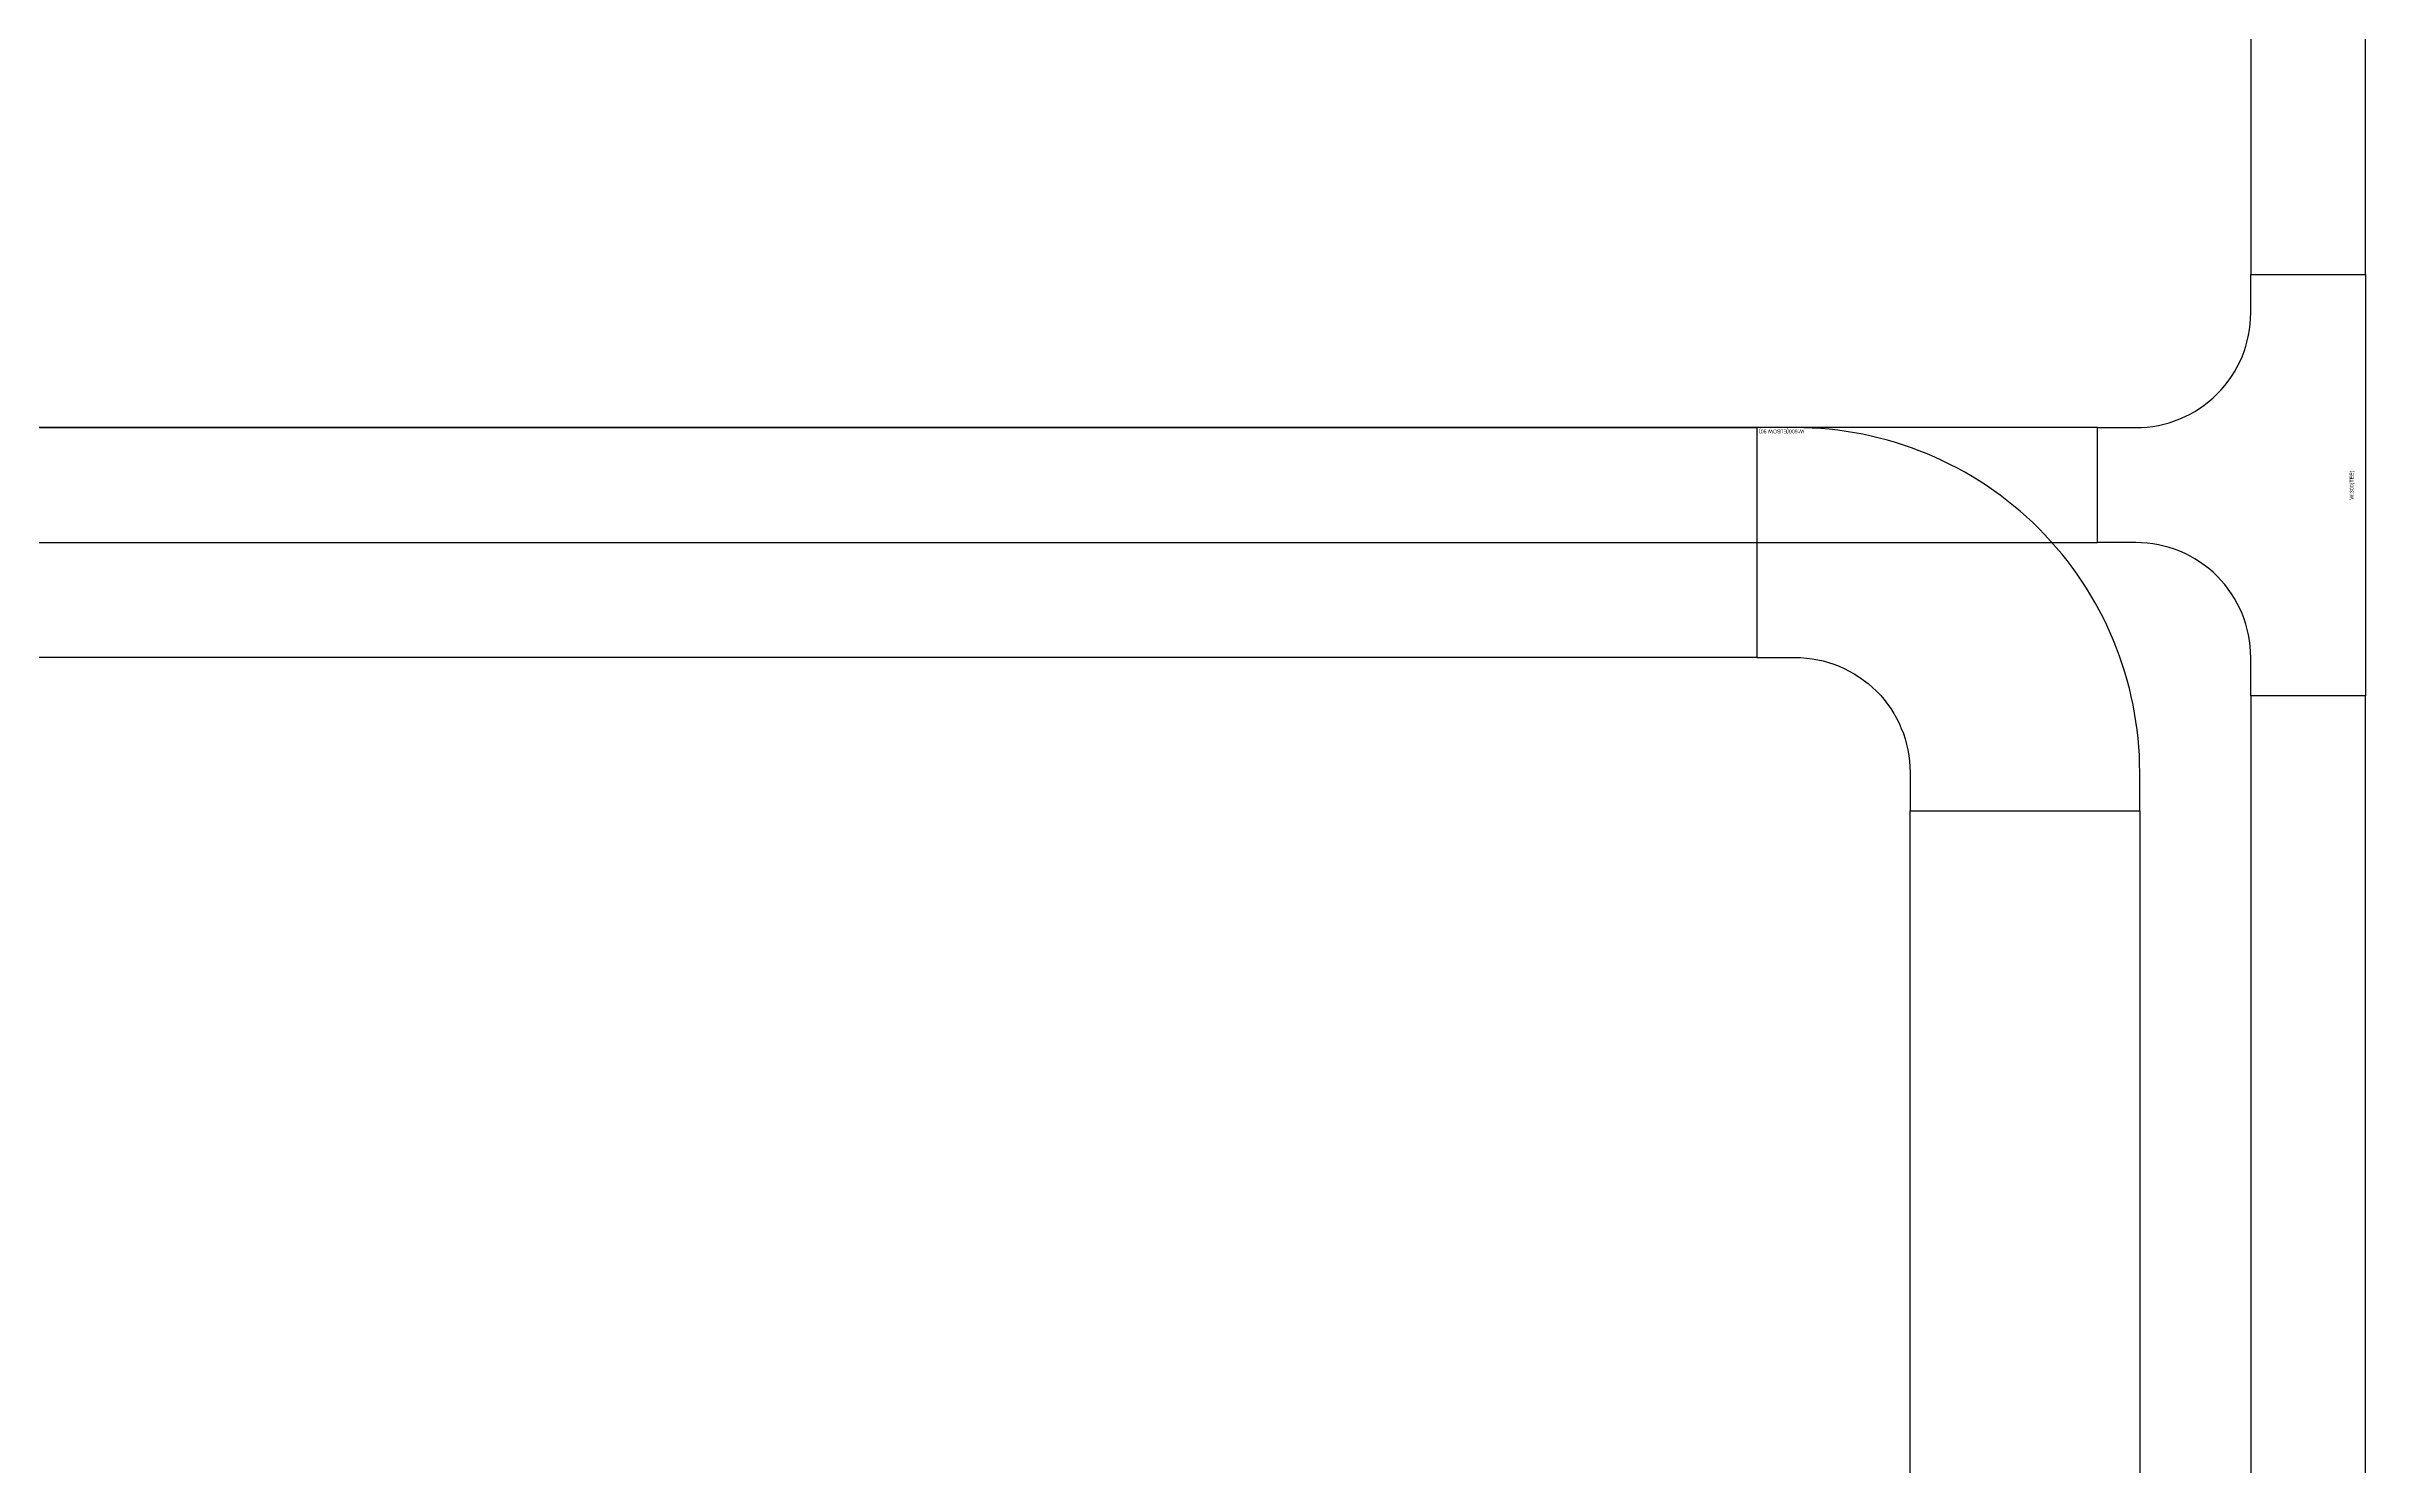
# Model space of a CAD drawing. Header units: millimetres. Extents: x 88028 to 500787, y -530175 to 1035835.
# Drawn here: x 269782 to 275840, y -132560 to -128855 of the extents above; entities that cross this region are included whole.
import ezdxf
from ezdxf.enums import TextEntityAlignment as Align

# ---------------------------------------------------------------- set-up
doc = ezdxf.new("R2010")
doc.units = ezdxf.units.MM
doc.header["$LTSCALE"] = 150
for name, color, linetype in [('-----26 Electrical Cable Tray', 200, 'Continuous'), ('-----26 Electrical Cable Tray_건물(UPS)', 100, 'Continuous'), ('-----26 Electrical Cable Tray_건물(일반)', 20, 'Continuous')]:
    doc.layers.add(name, color=color, linetype=linetype)
doc.styles.add('LGR', font='LGSmHaTR.ttf')
doc.styles.get("Standard").update_dxf_attribs({"font": ''})
doc.styles.get('Standard').set_extended_font_data('Dotum')

# ---------------------------------------------------------------- blocks, each defined once
blk = doc.blocks.new('*U8')
at = {"color": 0}
blk.add_lwpolyline([(0, 0), (-100, 0, -0.414214), (-400, 300), (-400, 400), (-1000, 400), (-1000, 300, 0.414214), (-100, -600), (0, -600)], format="xyb", close=True, dxfattribs=at)
blk.add_text('W:600(ELBOW 90)', height=10, dxfattribs=at).set_placement((-5, -590), align=Align.MIDDLE_RIGHT)
blk = doc.blocks.new('*U26')
at = {"color": 0}
blk.add_lwpolyline([(-1100, 0), (-1000, 0, 0.414214), (-700, 300), (-700, 400), (-400, 400), (-400, 300, 0.414214), (-100, 0), (0, 0), (0, -300), (-1100, -300)], format="xyb", close=True, dxfattribs=at)
at = {"color": 0, "style": 'LGR'}
blk.add_text('W:300(TEE)', height=10, dxfattribs=at).set_placement((-550, -265), align=Align.MIDDLE)

msp = doc.modelspace()

# ---------------------------------------------------------------- linework, layer by layer
at = {"layer": '-----26 Electrical Cable Tray', "elevation": 0}
for points in [[(275540, -129450), (275840, -129450), (275840, -123575), (275540, -123575)], [(269050, -129850), (269050, -130150), (275140, -130150), (275140, -129850)], [(275540, -138831.1), (275840, -138831.1), (275840, -130550), (275540, -130550)]]:
    msp.add_lwpolyline(points, close=True, dxfattribs=at)
at = {"layer": '-----26 Electrical Cable Tray_건물(UPS)', "elevation": 0}
for points in [[(269050, -130450), (269050, -129850), (274250, -129850), (274250, -130450)], [(275250, -146650), (274650, -146650), (274650, -130850), (275250, -130850)]]:
    msp.add_lwpolyline(points, close=True, dxfattribs=at)
at = {"layer": '-----26 Electrical Cable Tray_건물(일반)', "elevation": 0}
for points in [[(269050, -130450), (269050, -129850), (274250, -129850), (274250, -130450)], [(275250, -146650), (274650, -146650), (274650, -130850), (275250, -130850)]]:
    msp.add_lwpolyline(points, close=True, dxfattribs=at)

# ---------------------------------------------------------------- block references
at = {"layer": '-----26 Electrical Cable Tray', "rotation": 90}
msp.add_blockref('*U26', (275540, -129450), dxfattribs=at)
at = {"layer": '-----26 Electrical Cable Tray_건물(UPS)', "rotation": 180}
msp.add_blockref('*U8', (274250, -130450), dxfattribs=at)
at = {"layer": '-----26 Electrical Cable Tray_건물(일반)', "rotation": 180}
msp.add_blockref('*U8', (274250, -130450), dxfattribs=at)

doc.saveas('drawing.dxf')
